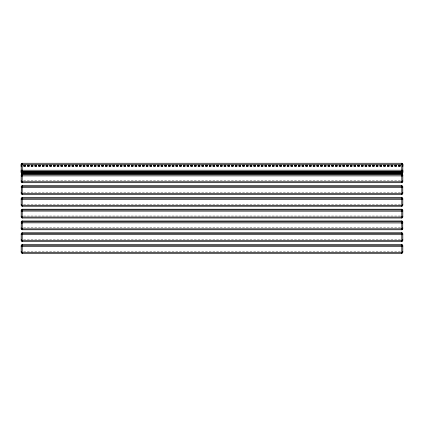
<?xml version="1.0" encoding="UTF-8"?>
<svg xmlns="http://www.w3.org/2000/svg" width="424" height="424" viewBox="0 0 424 424"><rect width="100%" height="100%" fill="white"/><g stroke="black" fill="none" stroke-linecap="round" stroke-linejoin="round"><path stroke-width="0.32" stroke-dasharray="2.12 1.59" d="M23.58 165.021L400.42 165.021M23.58 165.122L400.42 165.122M23.58 165.27L400.42 165.27M23.58 165.524L400.42 165.524M23.58 165.625L400.42 165.625M23.58 165.784L400.42 165.784M23.58 166.123L400.42 166.123M23.58 166.287L400.42 166.287M23.58 166.627L400.42 166.627M23.58 180.719L400.42 180.719M23.58 192.485L400.42 192.485M23.58 204.257L400.42 204.257M23.58 216.023L400.42 216.023M23.58 227.789L400.42 227.789M23.58 239.555L400.42 239.555M23.58 251.321L400.42 251.321"/><path stroke-width="0.64" d="M22.212 182.702L22.26 182.702A1.06 1.049 0 0 1 21.2 181.652L21.211 174.958A1.06 1.049 0 0 1 22.26 173.93L401.793 173.93L401.777 182.707L22.207 182.702L22.212 173.925M22.212 194.468L22.228 185.691L401.777 185.691L401.793 194.468L22.26 194.468A1.06 1.049 0 0 1 21.2 193.418L21.423 186.661M22.212 206.239L22.26 206.234A1.06 1.049 0 0 1 21.2 205.184L21.211 198.49A1.06 1.049 0 0 1 22.26 197.462L401.793 197.462L401.777 206.239L22.207 206.234L22.234 197.457M22.212 218.005L22.26 218A1.06 1.049 0 0 1 21.2 216.95L21.211 210.256A1.06 1.049 0 0 1 22.26 209.228L401.793 209.228L401.777 218.005L22.207 218L22.212 209.228M402.477 228.817L22.106 228.859L21.2 228.716L21.295 221.985M22.212 241.537L22.26 241.537A1.06 1.049 0 0 1 21.2 240.482L21.211 233.794A1.06 1.049 0 0 1 22.26 232.76L401.793 232.76L401.777 241.537L22.207 241.537L22.212 232.76M22.212 253.303L22.26 253.303A1.06 1.049 0 0 1 21.2 252.248L21.211 245.56A1.06 1.049 0 0 1 22.26 244.526L401.793 244.526L401.777 253.303L22.207 253.303L22.212 244.526M401.788 182.702L401.74 182.702A1.06 1.049 0 0 0 402.8 181.652L402.8 174.98A1.06 1.049 0 0 0 401.74 173.93L401.788 173.925M401.788 194.473L401.74 194.468A1.06 1.049 0 0 0 402.8 193.418L402.742 186.698M401.788 206.239L401.74 206.234A1.06 1.049 0 0 0 402.8 205.184L402.8 198.512A1.06 1.049 0 0 0 401.74 197.462L401.772 197.457M401.788 218.005L401.74 218A1.06 1.049 0 0 0 402.8 216.95L402.8 210.278A1.06 1.049 0 0 0 401.74 209.228L401.788 209.228M402.742 222.001L402.742 228.764M401.788 241.537L401.74 241.537A1.06 1.049 0 0 0 402.8 240.482L402.8 233.809A1.06 1.049 0 0 0 401.74 232.76L401.793 232.76M401.788 253.303L401.74 253.303A1.06 1.049 0 0 0 402.8 252.248L402.8 245.576A1.06 1.049 0 0 0 401.74 244.526L401.788 244.526M21.497 175.865L21.2 175.769A1.06 1.049 0 0 1 22.26 174.72L401.745 174.725A1.06 1.049 0 0 1 402.8 175.769L402.742 175.812M402.477 187.636L21.2 187.535A1.06 1.049 0 0 1 22.26 186.486L401.745 186.491A1.06 1.049 0 0 1 402.8 187.535L402.742 187.578M402.477 199.402L21.2 199.301A1.06 1.049 0 0 1 22.26 198.252L401.74 198.252A1.06 1.049 0 0 1 402.8 199.301L402.742 199.349M402.477 211.168L21.2 211.067A1.06 1.049 0 0 1 22.26 210.018L401.745 210.023A1.06 1.049 0 0 1 402.8 211.067L402.763 211.104M402.477 222.934L21.2 222.833A1.06 1.049 0 0 1 22.26 221.784L401.745 221.794A1.06 1.049 0 0 1 402.8 222.833L402.742 222.881M402.477 234.7L21.2 234.599A1.06 1.049 0 0 1 22.26 233.55L401.745 233.56A1.06 1.049 0 0 1 402.8 234.599L402.742 234.647M402.477 246.471L21.2 246.365A1.06 1.049 0 0 1 22.26 245.316L401.745 245.326A1.06 1.049 0 0 1 402.8 246.365L402.742 246.413M21.295 180.804L21.211 180.841A1.06 1.049 0 0 0 21.423 181.504M21.295 192.57L21.2 192.629A1.06 1.049 0 0 0 21.423 193.27M21.242 204.357L21.211 204.373A1.06 1.049 0 0 0 21.423 205.036M21.295 216.102L21.211 216.139A1.06 1.049 0 0 0 21.423 216.802M21.295 227.868L21.211 227.911A1.06 1.049 0 0 0 21.423 228.568M21.295 239.634L21.211 239.677A1.06 1.049 0 0 0 21.423 240.339M21.295 251.4L21.2 251.464A1.06 1.049 0 0 0 21.423 252.105M22.212 173.57L22.26 173.57A1.06 1.06 0 0 1 21.2 172.515L21.211 164.321A1.06 1.06 0 0 1 22.26 163.267L401.782 163.267L401.777 173.57L22.218 173.57L22.218 163.267M401.788 173.57L401.74 173.57A1.06 1.06 0 0 0 402.8 172.515L402.8 164.327A1.06 1.06 0 0 0 401.74 163.267L401.788 163.267M402.742 170.241L402.789 170.252A1.06 1.06 0 0 1 401.74 171.317L22.26 171.317A1.06 1.06 0 0 1 21.2 170.257L402.477 170.225M402.742 170.745L402.789 170.75A1.06 1.06 0 0 1 401.74 171.815L22.26 171.815A1.06 1.06 0 0 1 21.2 170.755L21.295 170.739M402.742 171.243L402.789 171.254A1.06 1.06 0 0 1 401.74 172.319L22.26 172.319A1.06 1.06 0 0 1 21.2 171.259L21.295 171.243M402.742 171.747L402.789 171.752A1.06 1.06 0 0 1 401.74 172.817L22.26 172.817A1.06 1.06 0 0 1 21.2 171.762L21.295 171.741M402.742 172.25L402.789 172.255A1.06 1.06 0 0 1 401.74 173.321L22.26 173.321A1.06 1.06 0 0 1 21.2 172.261L21.295 172.245M21.211 164.321L402.477 164.295M21.295 164.809L21.211 164.819A1.06 1.06 0 0 1 21.423 164.178M21.295 165.312L21.2 165.328A1.06 1.06 0 0 1 21.423 164.682M21.295 165.811L21.211 165.821A1.06 1.06 0 0 1 21.423 165.185M21.295 166.314L21.211 166.325A1.06 1.06 0 0 1 21.423 165.683M402.742 164.592L402.8 164.576A1.06 1.06 0 0 0 402.153 163.6M402.742 165.09L402.8 165.079A1.06 1.06 0 0 0 402.577 164.433M402.742 166.097L402.8 166.081A1.06 1.06 0 0 0 402.577 165.434M402.742 166.595L402.8 166.584A1.06 1.06 0 0 0 402.577 165.932M402.742 170.522L402.8 170.506A1.06 1.06 0 0 1 401.74 171.566L22.26 171.566A1.06 1.06 0 0 1 21.2 170.506L21.295 170.528M402.742 171.02L402.8 171.01A1.06 1.06 0 0 1 401.74 172.07L22.26 172.07A1.06 1.06 0 0 1 21.2 171.01L21.242 171.02M402.742 171.524L402.8 171.508A1.06 1.06 0 0 1 401.74 172.568L22.26 172.568A1.06 1.06 0 0 1 21.2 171.508L21.295 171.529M402.742 172.027L402.8 172.012A1.06 1.06 0 0 1 401.74 173.072L22.26 173.072A1.06 1.06 0 0 1 21.2 172.012L21.295 172.027M402.54 181.742L402.477 181.753M402.54 187.625L401.74 187.673M402.54 211.163L401.74 211.21M402.54 222.929L401.74 222.976M402.54 234.695L401.74 234.742M402.54 240.578L402.477 240.588M402.54 246.461L401.74 246.508M402.54 199.391L401.74 199.444M402.54 228.812L401.74 228.859M402.715 165.599L402.8 165.577A1.06 1.06 0 0 0 402.577 164.931M22.212 229.771L401.793 229.766L401.777 220.989L22.207 220.994L22.26 229.766A1.06 1.049 0 0 1 21.2 228.716M401.788 185.696L401.74 185.696A1.06 1.049 0 0 1 402.8 186.746M401.788 220.994L401.74 220.994A1.06 1.049 0 0 1 402.8 222.043M21.523 164.295L22.26 164.279M21.523 170.225L22.26 170.209M22.218 185.691L22.26 185.696A1.06 1.049 0 0 0 21.2 186.746M22.218 220.994L22.26 220.994A1.06 1.049 0 0 0 21.2 222.043M401.782 229.771L401.74 229.766A1.06 1.049 0 0 0 402.8 228.716M401.74 175.907L402.387 175.881L21.555 175.875M401.74 181.79L402.387 181.763L21.555 181.758M401.74 193.561L402.387 193.529L21.555 193.524M401.74 205.327L402.387 205.296L21.555 205.29M401.74 217.093L402.387 217.062L21.555 217.056M401.74 240.625L402.387 240.594L21.523 240.588M401.74 252.391L402.387 252.365L21.555 252.354M401.74 164.279L402.8 164.327M401.74 170.209L402.18 170.215M22.26 175.907L21.295 175.828M22.26 181.79L21.497 181.748M22.26 187.673L21.555 187.641M22.26 193.561L21.497 193.514M22.26 199.444L21.555 199.407M22.26 205.327L21.497 205.285M22.26 211.21L21.523 211.168M22.26 217.093L21.497 217.051M22.26 222.976L21.555 222.939M22.26 228.859L21.555 228.822M22.26 234.742L21.555 234.705M22.26 240.625L21.497 240.583M22.26 246.508L21.555 246.471M22.26 252.391L21.497 252.349M402.259 170.22L402.577 170.231M402.705 164.809L402.8 164.825A1.06 1.06 0 0 0 402.577 164.178M402.705 165.312L402.8 165.328A1.06 1.06 0 0 0 402.577 164.682M402.705 165.811L402.8 165.832A1.06 1.06 0 0 0 402.577 165.185M402.705 166.314L402.8 166.33A1.06 1.06 0 0 0 402.577 165.683M21.258 164.592L21.211 164.581A1.06 1.06 0 0 1 21.847 163.6M21.258 165.09L21.211 165.084A1.06 1.06 0 0 1 21.423 164.433M21.258 165.593L21.211 165.588A1.06 1.06 0 0 1 21.423 164.931M21.258 166.097L21.211 166.086A1.06 1.06 0 0 1 21.423 165.434M21.258 166.595L21.2 166.584A1.06 1.06 0 0 1 21.423 165.932M402.705 180.804L402.8 180.863A1.06 1.049 0 0 1 402.577 181.504M402.705 192.57L402.8 192.629A1.06 1.049 0 0 1 402.577 193.27M402.705 216.102L402.8 216.161A1.06 1.049 0 0 1 402.577 216.802M402.705 227.868L402.8 227.927A1.06 1.049 0 0 1 402.577 228.568M402.705 239.634L402.8 239.693A1.06 1.049 0 0 1 402.577 240.339M402.705 251.4L402.8 251.464A1.06 1.049 0 0 1 402.577 252.105M402.758 204.357L402.8 204.394A1.06 1.049 0 0 1 402.577 205.036"/></g></svg>
